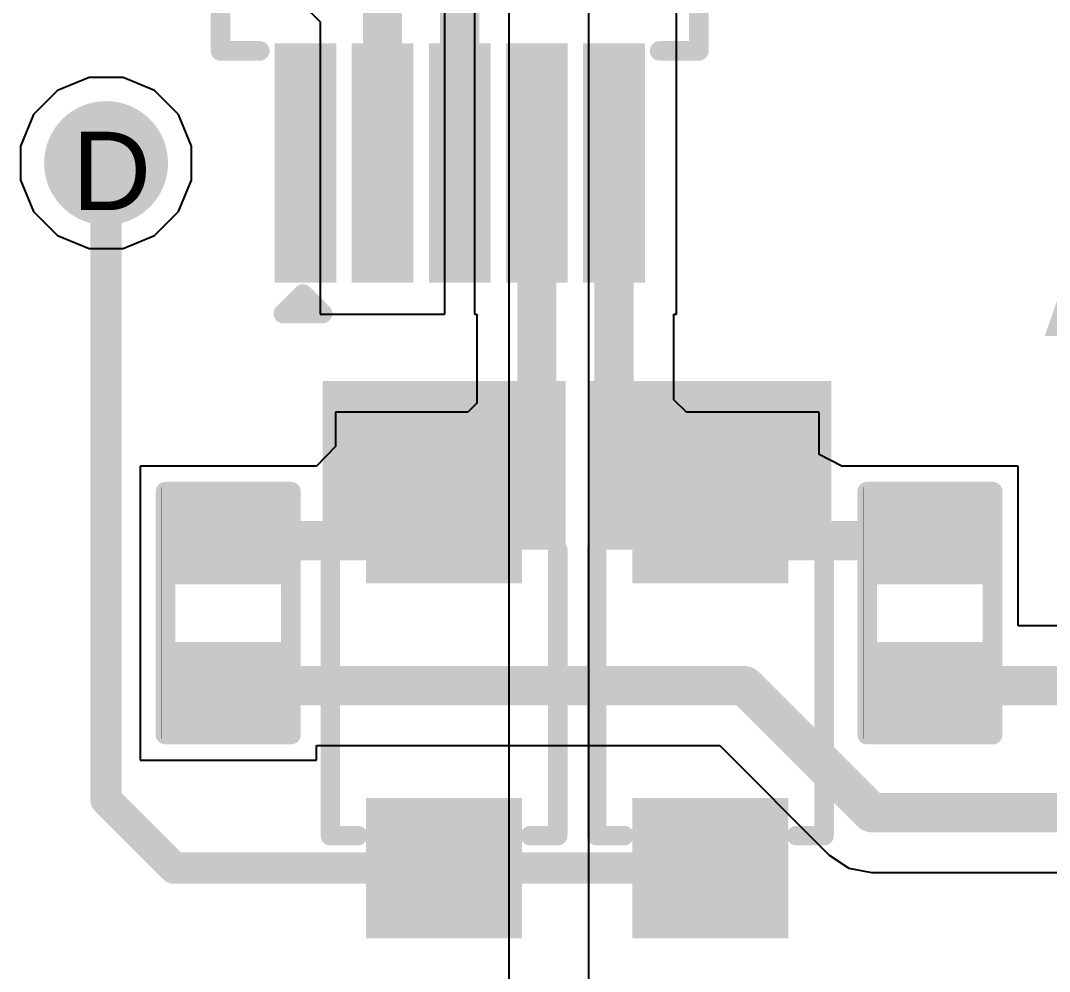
# Model space of a CAD drawing. Header units: inches. Extents: x 0 to 5032, y 0 to 5323.
# Drawn here: x 186.56 to 193.23, y 102.32 to 108.49 of the extents above; entities that cross this region are included whole.
import ezdxf

# ---------------------------------------------------------------- set-up
doc = ezdxf.new("R2010")
doc.units = ezdxf.units.IN
for name, color, linetype in [('Bottom Layer', 5, 'Continuous'), ('Bottom Solder', 6, 'Continuous'), ('Drill Drawing', 1, 'Continuous'), ('Layer 1', 16, 'Continuous'), ('Layer 2', 76, 'Continuous'), ('Top Layer', 1, 'Continuous'), ('Top Overlay', 2, 'Continuous'), ('Top Paste', 8, 'Continuous'), ('Top Solder', 216, 'Continuous'), ('Via Holes', 16, 'Continuous')]:
    doc.layers.add(name, color=color, linetype=linetype)
doc.styles.add('Arial', font='', dxfattribs={"height": 0.2})
doc.styles.add('Arial_Bold', font='', dxfattribs={"height": 0.2})
doc.styles.get('Arial').set_extended_font_data('Arial')
doc.styles.get('Arial_Bold').set_extended_font_data('Arial', bold=True)

# ---------------------------------------------------------------- blocks, each defined once
blk = doc.blocks.new('VSSOP_10_366')
at = {"layer": 'Top Layer'}
for points in [[(-2.925, 1.15), (-1.475, 1.15), (-1.475, 0.85), (-2.925, 0.85)], [(1.475, 1.15), (2.925, 1.15), (2.925, 0.85), (1.475, 0.85)], [(-2.925, 0.65), (-1.475, 0.65), (-1.475, 0.35), (-2.925, 0.35)], [(1.475, 0.65), (2.925, 0.65), (2.925, 0.35), (1.475, 0.35)], [(-2.925, 0.15), (-1.475, 0.15), (-1.475, -0.15), (-2.925, -0.15)], [(1.475, 0.15), (2.925, 0.15), (2.925, -0.15), (1.475, -0.15)], [(-2.925, -0.35), (-1.475, -0.35), (-1.475, -0.65), (-2.925, -0.65)], [(1.475, -0.35), (2.925, -0.35), (2.925, -0.65), (1.475, -0.65)], [(-2.925, -0.85), (-1.475, -0.85), (-1.475, -1.15), (-2.925, -1.15)], [(1.475, -0.85), (2.925, -0.85), (2.925, -1.15), (1.475, -1.15)]]:
    blk.add_hatch(color=1, dxfattribs=at).paths.add_polyline_path(points)
at = {"layer": 'Top Paste'}
for points in [[(-2.925, 1.15), (-1.475, 1.15), (-1.475, 0.85), (-2.925, 0.85)], [(1.475, 1.15), (2.925, 1.15), (2.925, 0.85), (1.475, 0.85)], [(-2.925, 0.65), (-1.475, 0.65), (-1.475, 0.35), (-2.925, 0.35)], [(1.475, 0.65), (2.925, 0.65), (2.925, 0.35), (1.475, 0.35)], [(-2.925, 0.15), (-1.475, 0.15), (-1.475, -0.15), (-2.925, -0.15)], [(1.475, 0.15), (2.925, 0.15), (2.925, -0.15), (1.475, -0.15)], [(-2.925, -0.35), (-1.475, -0.35), (-1.475, -0.65), (-2.925, -0.65)], [(1.475, -0.35), (2.925, -0.35), (2.925, -0.65), (1.475, -0.65)], [(-2.925, -0.85), (-1.475, -0.85), (-1.475, -1.15), (-2.925, -1.15)], [(1.475, -0.85), (2.925, -0.85), (2.925, -1.15), (1.475, -1.15)]]:
    blk.add_hatch(color=8, dxfattribs=at).paths.add_polyline_path(points)
at = {"layer": 'Top Solder'}
for points in [[(-2.975, 1.2), (-1.425, 1.2), (-1.425, 0.8), (-2.975, 0.8)], [(1.425, 1.2), (2.975, 1.2), (2.975, 0.8), (1.425, 0.8)], [(-2.975, 0.7), (-1.425, 0.7), (-1.425, 0.3), (-2.975, 0.3)], [(1.425, 0.7), (2.975, 0.7), (2.975, 0.3), (1.425, 0.3)], [(-2.975, 0.2), (-1.425, 0.2), (-1.425, -0.2), (-2.975, -0.2)], [(1.425, 0.2), (2.975, 0.2), (2.975, -0.2), (1.425, -0.2)], [(-2.975, -0.3), (-1.425, -0.3), (-1.425, -0.7), (-2.975, -0.7)], [(1.425, -0.3), (2.975, -0.3), (2.975, -0.7), (1.425, -0.7)], [(-2.975, -0.8), (-1.425, -0.8), (-1.425, -1.2), (-2.975, -1.2)], [(1.425, -0.8), (2.975, -0.8), (2.975, -1.2), (1.425, -1.2)]]:
    blk.add_hatch(color=216, dxfattribs=at).paths.add_polyline_path(points)
at = {"layer": 'Top Overlay'}
for points in [[(-1.4732, 1.5494, 0.127, 0.127, 0), (1.4732, 1.5494, 0.127, 0.127, 0)], [(-1.4732, 1.5494, 0.127, 0.127, 0), (-1.4732, 1.2954, 0.127, 0.127, 0)], [(1.4732, 1.5494, 0.127, 0.127, 0), (1.4732, 1.2954, 0.127, 0.127, 0)], [(-3.175, 1.143, 0.127, 0.127, 0), (-3.048, 1.016, 0.127, 0.127, 0)], [(-3.175, 1.143, 0.127, 0.127, 0), (-3.175, 0.889, 0.127, 0.127, 0)], [(-3.048, 1.016, 0.127, 0.127, 0), (-3.175, 0.889, 0.127, 0.127, 0)], [(-1.4732, -1.2954, 0.127, 0.127, 0), (-1.4732, -1.5494, 0.127, 0.127, 0)], [(1.4732, -1.2954, 0.127, 0.127, 0), (1.4732, -1.5494, 0.127, 0.127, 0)], [(-1.4732, -1.5494, 0.127, 0.127, 0), (1.4732, -1.5494, 0.127, 0.127, 0)]]:
    blk.add_lwpolyline(points, format="xyseb", dxfattribs=at)
for points in [[(-1.505, 1.5494, 0.0635, 0.0635, 1), (-1.4414, 1.5494, 0.0635, 0.0635, 1)], [(-1.505, 1.5494, 0.0635, 0.0635, 1), (-1.4414, 1.5494, 0.0635, 0.0635, 1)], [(1.4414, 1.5494, 0.0635, 0.0635, 1), (1.505, 1.5494, 0.0635, 0.0635, 1)], [(1.4414, 1.5494, 0.0635, 0.0635, 1), (1.505, 1.5494, 0.0635, 0.0635, 1)], [(-1.505, 1.2954, 0.0635, 0.0635, 1), (-1.4414, 1.2954, 0.0635, 0.0635, 1)], [(1.4414, 1.2954, 0.0635, 0.0635, 1), (1.505, 1.2954, 0.0635, 0.0635, 1)], [(-3.2067, 1.143, 0.0635, 0.0635, 1), (-3.1433, 1.143, 0.0635, 0.0635, 1)], [(-3.2067, 1.143, 0.0635, 0.0635, 1), (-3.1433, 1.143, 0.0635, 0.0635, 1)], [(-3.0798, 1.016, 0.0635, 0.0635, 1), (-3.0162, 1.016, 0.0635, 0.0635, 1)], [(-3.0798, 1.016, 0.0635, 0.0635, 1), (-3.0162, 1.016, 0.0635, 0.0635, 1)], [(-3.2067, 0.889, 0.0635, 0.0635, 1), (-3.1433, 0.889, 0.0635, 0.0635, 1)], [(-3.2067, 0.889, 0.0635, 0.0635, 1), (-3.1433, 0.889, 0.0635, 0.0635, 1)], [(-1.505, -1.2954, 0.0635, 0.0635, 1), (-1.4414, -1.2954, 0.0635, 0.0635, 1)], [(1.4414, -1.2954, 0.0635, 0.0635, 1), (1.505, -1.2954, 0.0635, 0.0635, 1)], [(-1.505, -1.5494, 0.0635, 0.0635, 1), (-1.4414, -1.5494, 0.0635, 0.0635, 1)], [(-1.505, -1.5494, 0.0635, 0.0635, 1), (-1.4414, -1.5494, 0.0635, 0.0635, 1)], [(1.4414, -1.5494, 0.0635, 0.0635, 1), (1.505, -1.5494, 0.0635, 0.0635, 1)], [(1.4414, -1.5494, 0.0635, 0.0635, 1), (1.505, -1.5494, 0.0635, 0.0635, 1)]]:
    blk.add_lwpolyline(points, format="xyseb", close=True, dxfattribs=at)
blk = doc.blocks.new('R___0402_406')
at = {"layer": 'Top Layer'}
for points in [[(-0.6985, -0.3175), (-0.6985, 0.3175), (-0.2413, 0.3175), (-0.2413, -0.3175)], [(0.2413, -0.3175), (0.2413, 0.3175), (0.6985, 0.3175), (0.6985, -0.3175)]]:
    blk.add_hatch(color=1, dxfattribs=at).paths.add_polyline_path(points)
at = {"layer": 'Top Paste'}
for points in [[(-0.6985, -0.3175), (-0.6985, 0.3175), (-0.2413, 0.3175), (-0.2413, -0.3175)], [(0.2413, -0.3175), (0.2413, 0.3175), (0.6985, 0.3175), (0.6985, -0.3175)]]:
    blk.add_hatch(color=8, dxfattribs=at).paths.add_polyline_path(points)
at = {"layer": 'Top Solder'}
for points in [[(-0.7535, -0.3725), (-0.7535, 0.3725), (-0.1863, 0.3725), (-0.1863, -0.3725)], [(0.1863, -0.3725), (0.1863, 0.3725), (0.7535, 0.3725), (0.7535, -0.3725)]]:
    blk.add_hatch(color=216, dxfattribs=at).paths.add_polyline_path(points)
at = {"layer": 'Top Overlay'}
for points in [[(-0.7874, -0.4064, 0.127, 0.127, 0), (-0.7874, 0.4064, 0.127, 0.127, 0)], [(0.7874, 0.4064, 0.127, 0.127, 0), (-0.7874, 0.4064, 0.127, 0.127, 0)], [(0.7874, -0.4064, 0.127, 0.127, 0), (0.7874, 0.4064, 0.127, 0.127, 0)], [(0.7874, -0.4064, 0.127, 0.127, 0), (-0.7874, -0.4064, 0.127, 0.127, 0)], [(0.8128, -0.4318, 0.00323, 0.00323, 0), (-0.8128, -0.4318, 0.00323, 0.00323, 0)]]:
    blk.add_lwpolyline(points, format="xyseb", dxfattribs=at)
for points in [[(-0.8191, 0.4064, 0.0635, 0.0635, 1), (-0.7556, 0.4064, 0.0635, 0.0635, 1)], [(-0.8191, 0.4064, 0.0635, 0.0635, 1), (-0.7556, 0.4064, 0.0635, 0.0635, 1)], [(0.7556, 0.4064, 0.0635, 0.0635, 1), (0.8191, 0.4064, 0.0635, 0.0635, 1)], [(0.7556, 0.4064, 0.0635, 0.0635, 1), (0.8191, 0.4064, 0.0635, 0.0635, 1)], [(-0.8191, -0.4064, 0.0635, 0.0635, 1), (-0.7556, -0.4064, 0.0635, 0.0635, 1)], [(-0.8191, -0.4064, 0.0635, 0.0635, 1), (-0.7556, -0.4064, 0.0635, 0.0635, 1)], [(0.7556, -0.4064, 0.0635, 0.0635, 1), (0.8191, -0.4064, 0.0635, 0.0635, 1)], [(0.7556, -0.4064, 0.0635, 0.0635, 1), (0.8191, -0.4064, 0.0635, 0.0635, 1)], [(-0.8136, -0.4318, 0.00161, 0.00161, 1), (-0.812, -0.4318, 0.00161, 0.00161, 1)], [(0.812, -0.4318, 0.00161, 0.00161, 1), (0.8136, -0.4318, 0.00161, 0.00161, 1)]]:
    blk.add_lwpolyline(points, format="xyseb", close=True, dxfattribs=at)
blk = doc.blocks.new('R___0402_407')
at = {"layer": 'Top Layer'}
for points in [[(-0.6985, -0.3175), (-0.6985, 0.3175), (-0.2413, 0.3175), (-0.2413, -0.3175)], [(0.2413, -0.3175), (0.2413, 0.3175), (0.6985, 0.3175), (0.6985, -0.3175)]]:
    blk.add_hatch(color=1, dxfattribs=at).paths.add_polyline_path(points)
at = {"layer": 'Top Paste'}
for points in [[(-0.6985, -0.3175), (-0.6985, 0.3175), (-0.2413, 0.3175), (-0.2413, -0.3175)], [(0.2413, -0.3175), (0.2413, 0.3175), (0.6985, 0.3175), (0.6985, -0.3175)]]:
    blk.add_hatch(color=8, dxfattribs=at).paths.add_polyline_path(points)
at = {"layer": 'Top Solder'}
for points in [[(-0.7535, -0.3725), (-0.7535, 0.3725), (-0.1863, 0.3725), (-0.1863, -0.3725)], [(0.1863, -0.3725), (0.1863, 0.3725), (0.7535, 0.3725), (0.7535, -0.3725)]]:
    blk.add_hatch(color=216, dxfattribs=at).paths.add_polyline_path(points)
at = {"layer": 'Top Overlay'}
for points in [[(-0.7874, -0.4064, 0.127, 0.127, 0), (-0.7874, 0.4064, 0.127, 0.127, 0)], [(0.7874, 0.4064, 0.127, 0.127, 0), (-0.7874, 0.4064, 0.127, 0.127, 0)], [(0.7874, -0.4064, 0.127, 0.127, 0), (0.7874, 0.4064, 0.127, 0.127, 0)], [(0.7874, -0.4064, 0.127, 0.127, 0), (-0.7874, -0.4064, 0.127, 0.127, 0)], [(0.8128, -0.4318, 0.00323, 0.00323, 0), (-0.8128, -0.4318, 0.00323, 0.00323, 0)]]:
    blk.add_lwpolyline(points, format="xyseb", dxfattribs=at)
for points in [[(-0.8191, 0.4064, 0.0635, 0.0635, 1), (-0.7556, 0.4064, 0.0635, 0.0635, 1)], [(-0.8191, 0.4064, 0.0635, 0.0635, 1), (-0.7556, 0.4064, 0.0635, 0.0635, 1)], [(0.7556, 0.4064, 0.0635, 0.0635, 1), (0.8191, 0.4064, 0.0635, 0.0635, 1)], [(0.7556, 0.4064, 0.0635, 0.0635, 1), (0.8191, 0.4064, 0.0635, 0.0635, 1)], [(-0.8191, -0.4064, 0.0635, 0.0635, 1), (-0.7556, -0.4064, 0.0635, 0.0635, 1)], [(-0.8191, -0.4064, 0.0635, 0.0635, 1), (-0.7556, -0.4064, 0.0635, 0.0635, 1)], [(0.7556, -0.4064, 0.0635, 0.0635, 1), (0.8191, -0.4064, 0.0635, 0.0635, 1)], [(0.7556, -0.4064, 0.0635, 0.0635, 1), (0.8191, -0.4064, 0.0635, 0.0635, 1)], [(-0.8136, -0.4318, 0.00161, 0.00161, 1), (-0.812, -0.4318, 0.00161, 0.00161, 1)], [(0.812, -0.4318, 0.00161, 0.00161, 1), (0.8136, -0.4318, 0.00161, 0.00161, 1)]]:
    blk.add_lwpolyline(points, format="xyseb", close=True, dxfattribs=at)
blk = doc.blocks.new('SOD_323_452')
at = {"layer": 'Top Layer'}
for points in [[(-0.75, -0.45), (-1.55, -0.45), (-1.55, 0.45), (-0.75, 0.45)], [(1.55, -0.45), (0.75, -0.45), (0.75, 0.45), (1.55, 0.45)]]:
    blk.add_hatch(color=1, dxfattribs=at).paths.add_polyline_path(points)
at = {"layer": 'Top Overlay'}
for points in [[(-2.0066, 0.4799), (-0.9144, 0.4799), (-0.9144, 0.7847), (-2.0066, 0.7847)], [(-2.0066, -0.5107), (-1.5748, -0.5107), (-1.5748, 0.5053), (-2.0066, 0.5053)], [(-2.0066, -0.7901), (-0.9144, -0.7901), (-0.9144, -0.4853), (-2.0066, -0.4853)]]:
    blk.add_hatch(color=2, dxfattribs=at).paths.add_polyline_path(points)
at = {"layer": 'Top Paste'}
for points in [[(-0.75, -0.45), (-1.55, -0.45), (-1.55, 0.45), (-0.75, 0.45)], [(1.55, -0.45), (0.75, -0.45), (0.75, 0.45), (1.55, 0.45)]]:
    blk.add_hatch(color=8, dxfattribs=at).paths.add_polyline_path(points)
at = {"layer": 'Top Solder'}
for points in [[(-0.695, -0.505), (-1.605, -0.505), (-1.605, 0.505), (-0.695, 0.505)], [(1.605, -0.505), (0.695, -0.505), (0.695, 0.505), (1.605, 0.505)]]:
    blk.add_hatch(color=216, dxfattribs=at).paths.add_polyline_path(points)
at = {"layer": 'Top Overlay'}
for points in [[(0.9398, 0.7366, 0.127, 0.127, 0), (-0.9144, 0.7366, 0.127, 0.127, 0)], [(0.9398, 0.5588, 0.127, 0.127, 0), (0.9398, 0.7366, 0.127, 0.127, 0)], [(0.9398, -0.7366, 0.127, 0.127, 0), (0.9398, -0.5588, 0.127, 0.127, 0)], [(0.9398, -0.7366, 0.127, 0.127, 0), (-0.9144, -0.7366, 0.127, 0.127, 0)]]:
    blk.add_lwpolyline(points, format="xyseb", dxfattribs=at)
for points in [[(-0.9461, 0.7366, 0.0635, 0.0635, 1), (-0.8827, 0.7366, 0.0635, 0.0635, 1)], [(0.908, 0.7366, 0.0635, 0.0635, 1), (0.9715, 0.7366, 0.0635, 0.0635, 1)], [(0.908, 0.7366, 0.0635, 0.0635, 1), (0.9715, 0.7366, 0.0635, 0.0635, 1)], [(0.908, 0.5588, 0.0635, 0.0635, 1), (0.9715, 0.5588, 0.0635, 0.0635, 1)], [(0.908, -0.5588, 0.0635, 0.0635, 1), (0.9715, -0.5588, 0.0635, 0.0635, 1)], [(-0.9461, -0.7366, 0.0635, 0.0635, 1), (-0.8827, -0.7366, 0.0635, 0.0635, 1)], [(0.908, -0.7366, 0.0635, 0.0635, 1), (0.9715, -0.7366, 0.0635, 0.0635, 1)], [(0.908, -0.7366, 0.0635, 0.0635, 1), (0.9715, -0.7366, 0.0635, 0.0635, 1)]]:
    blk.add_lwpolyline(points, format="xyseb", close=True, dxfattribs=at)
blk = doc.blocks.new('SOD_323_453')
at = {"layer": 'Top Layer'}
for points in [[(-0.75, -0.45), (-1.55, -0.45), (-1.55, 0.45), (-0.75, 0.45)], [(1.55, -0.45), (0.75, -0.45), (0.75, 0.45), (1.55, 0.45)]]:
    blk.add_hatch(color=1, dxfattribs=at).paths.add_polyline_path(points)
at = {"layer": 'Top Overlay'}
for points in [[(-2.0067, 0.4831), (-0.9145, 0.4831), (-0.9145, 0.7879), (-2.0067, 0.7879)], [(-2.0067, -0.5075), (-1.5749, -0.5075), (-1.5749, 0.5085), (-2.0067, 0.5085)], [(-2.0067, -0.7869), (-0.9145, -0.7869), (-0.9145, -0.4821), (-2.0067, -0.4821)]]:
    blk.add_hatch(color=2, dxfattribs=at).paths.add_polyline_path(points)
at = {"layer": 'Top Paste'}
for points in [[(-0.75, -0.45), (-1.55, -0.45), (-1.55, 0.45), (-0.75, 0.45)], [(1.55, -0.45), (0.75, -0.45), (0.75, 0.45), (1.55, 0.45)]]:
    blk.add_hatch(color=8, dxfattribs=at).paths.add_polyline_path(points)
at = {"layer": 'Top Solder'}
for points in [[(-0.695, -0.505), (-1.605, -0.505), (-1.605, 0.505), (-0.695, 0.505)], [(1.605, -0.505), (0.695, -0.505), (0.695, 0.505), (1.605, 0.505)]]:
    blk.add_hatch(color=216, dxfattribs=at).paths.add_polyline_path(points)
at = {"layer": 'Top Overlay'}
for points in [[(0.9398, 0.7366, 0.127, 0.127, 0), (-0.9144, 0.7366, 0.127, 0.127, 0)], [(0.9398, 0.5588, 0.127, 0.127, 0), (0.9398, 0.7366, 0.127, 0.127, 0)], [(0.9398, -0.7366, 0.127, 0.127, 0), (0.9398, -0.5588, 0.127, 0.127, 0)], [(0.9398, -0.7366, 0.127, 0.127, 0), (-0.9144, -0.7366, 0.127, 0.127, 0)]]:
    blk.add_lwpolyline(points, format="xyseb", dxfattribs=at)
for points in [[(-0.9461, 0.7366, 0.0635, 0.0635, 1), (-0.8827, 0.7366, 0.0635, 0.0635, 1)], [(0.908, 0.7366, 0.0635, 0.0635, 1), (0.9715, 0.7366, 0.0635, 0.0635, 1)], [(0.908, 0.7366, 0.0635, 0.0635, 1), (0.9715, 0.7366, 0.0635, 0.0635, 1)], [(0.908, 0.5588, 0.0635, 0.0635, 1), (0.9715, 0.5588, 0.0635, 0.0635, 1)], [(0.908, -0.5588, 0.0635, 0.0635, 1), (0.9715, -0.5588, 0.0635, 0.0635, 1)], [(-0.9461, -0.7366, 0.0635, 0.0635, 1), (-0.8827, -0.7366, 0.0635, 0.0635, 1)], [(0.908, -0.7366, 0.0635, 0.0635, 1), (0.9715, -0.7366, 0.0635, 0.0635, 1)], [(0.908, -0.7366, 0.0635, 0.0635, 1), (0.9715, -0.7366, 0.0635, 0.0635, 1)]]:
    blk.add_lwpolyline(points, format="xyseb", close=True, dxfattribs=at)

msp = doc.modelspace()

# ---------------------------------------------------------------- hatches: boundary and pattern name
at = {"layer": 'Bottom Layer'}
h = msp.add_hatch(color=5, dxfattribs=at)
edge = h.paths.add_edge_path()
edge.add_arc((187.1189, 107.5618), 0.3, 0, 360)
at = {"layer": 'Bottom Solder'}
h = msp.add_hatch(color=6, dxfattribs=at)
edge = h.paths.add_edge_path()
edge.add_arc((187.1189, 107.5618), 0.4016, 0, 360)
at = {"layer": 'Layer 1'}
h = msp.add_hatch(color=16, dxfattribs=at)
edge = h.paths.add_edge_path()
edge.add_arc((187.1189, 107.5618), 0.3, 0, 360)
at = {"layer": 'Layer 2'}
h = msp.add_hatch(color=76, dxfattribs=at)
edge = h.paths.add_edge_path()
edge.add_arc((187.1189, 107.5618), 0.3, 0, 360)
at = {"layer": 'Top Layer'}
h = msp.add_hatch(color=1, dxfattribs=at)
edge = h.paths.add_edge_path()
edge.add_arc((187.1189, 107.5618), 0.3, 0, 360)
at = {"layer": 'Top Solder'}
h = msp.add_hatch(color=216, dxfattribs=at)
edge = h.paths.add_edge_path()
edge.add_arc((187.1189, 107.5618), 0.4016, 0, 360)
at = {"layer": 'Via Holes'}
h = msp.add_hatch(color=7, dxfattribs=at)
edge = h.paths.add_edge_path()
edge.add_arc((187.1189, 107.5618), 0.15, 0, 360)

# ---------------------------------------------------------------- linework, layer by layer
at = {"layer": 'Layer 1'}
for p, q in [((190.246, 56.9894), (190.246, 119.713)), ((189.728, 119.1951), (189.728, 56.9894))]:
    msp.add_line(p, q, dxfattribs=at)
at = {"layer": 'Layer 2'}
for p, q in [((187.0087, 108.1158), (186.805, 108.0315)), ((187.2291, 108.1158), (187.0087, 108.1158)), ((187.4327, 108.0315), (187.2291, 108.1158)), ((186.805, 108.0315), (186.6492, 107.8756)), ((187.5885, 107.8756), (187.4327, 108.0315)), ((186.6492, 107.8756), (186.5649, 107.672)), ((187.6729, 107.672), (187.5885, 107.8756)), ((186.5649, 107.672), (186.5649, 107.4516)), ((187.6729, 107.4516), (187.6729, 107.672)), ((186.5649, 107.4516), (186.6492, 107.248)), ((187.5885, 107.248), (187.6729, 107.4516)), ((186.6492, 107.248), (186.805, 107.0922)), ((187.4327, 107.0922), (187.5885, 107.248)), ((186.805, 107.0922), (187.0087, 107.0078)), ((187.2291, 107.0078), (187.4327, 107.0922)), ((187.0087, 107.0078), (187.2291, 107.0078))]:
    msp.add_line(p, q, dxfattribs=at)
at = {"layer": 'Top Layer'}
for p, q in [((188.0789, 108.9035), (188.5063, 108.4761)), ((189.3143, 106.5828), (189.3143, 108.5408)), ((189.5063, 108.5408), (189.5063, 106.5828)), ((190.8143, 106.5828), (190.8143, 108.5408)), ((188.5063, 108.4761), (188.5063, 106.5828)), ((188.5063, 106.5828), (189.3143, 106.5828)), ((189.5063, 106.5828), (189.5219, 106.5828)), ((189.5219, 106.5828), (189.5219, 106.0057)), ((190.7988, 106.0283), (190.7988, 106.5828)), ((190.7988, 106.5828), (190.8143, 106.5828)), ((189.5219, 106.0057), (189.4633, 105.9472)), ((190.8799, 105.9472), (190.7988, 106.0283)), ((189.4633, 105.9472), (188.6047, 105.9472)), ((188.6047, 105.9472), (188.6047, 105.7249)), ((191.7385, 105.9472), (190.8799, 105.9472)), ((191.7385, 105.6726), (191.7385, 105.9472)), ((188.6047, 105.7249), (188.4818, 105.598)), ((191.8854, 105.598), (191.7385, 105.6726)), ((188.4818, 105.598), (187.3388, 105.598)), ((187.3388, 105.598), (187.3388, 104.6328)), ((193.0284, 105.598), (191.8854, 105.598)), ((193.0284, 104.5641), (193.0284, 105.598)), ((187.3388, 104.6328), (187.3388, 103.693)), ((193.9661, 104.5641), (193.0284, 104.5641)), ((188.4818, 103.693), (188.4818, 103.7872)), ((188.4818, 103.7872), (191.0958, 103.7872)), ((191.0958, 103.7872), (191.805, 103.0779)), ((187.3388, 103.693), (188.4818, 103.693)), ((191.805, 103.0779), (191.931, 102.9937)), ((191.931, 102.9937), (192.0797, 102.9641)), ((192.0797, 102.9641), (194.3988, 102.9641))]:
    msp.add_line(p, q, dxfattribs=at)
for points in [[(189.4103, 107.5618, 0.254, 0.254, 0), (189.4103, 108.9419, 0.254, 0.254, 0)], [(188.9103, 107.5618, 0.254, 0.254, 0), (188.9103, 108.6215, 0.254, 0.254, 0)], [(189.9103, 105.8448, 0.254, 0.254, 0), (189.9103, 107.5618, 0.254, 0.254, 0)], [(190.4103, 105.8674, 0.254, 0.254, 0), (190.4103, 107.5618, 0.254, 0.254, 0)], [(187.1189, 103.4352, 0.2032, 0.2032, 0), (187.1189, 107.5618, 0.2032, 0.2032, 0)], [(189.3337, 105.2682, 0.254, 0.254, 0), (189.9103, 105.8448, 0.254, 0.254, 0)], [(190.4103, 105.8674, 0.254, 0.254, 0), (190.9845, 105.2932, 0.254, 0.254, 0)], [(189.1309, 105.1154, 0.254, 0.254, 0), (189.3087, 105.2932, 0.254, 0.254, 0)], [(190.9845, 105.2932, 0.254, 0.254, 0), (191.0345, 105.2932, 0.254, 0.254, 0)], [(191.0345, 105.2932, 0.254, 0.254, 0), (191.2123, 105.1154, 0.254, 0.254, 0)], [(187.9103, 105.1154, 0.254, 0.254, 0), (189.1309, 105.1154, 0.254, 0.254, 0)], [(191.2123, 105.1154, 0.254, 0.254, 0), (192.4569, 105.1154, 0.254, 0.254, 0)], [(187.9103, 104.1756, 0.254, 0.254, 0), (191.2567, 104.1756, 0.254, 0.254, 0)], [(191.2567, 104.1756, 0.254, 0.254, 0), (192.0797, 103.3526, 0.254, 0.254, 0)], [(192.4569, 104.1756, 0.254, 0.254, 0), (194.127, 104.1756, 0.254, 0.254, 0)], [(187.1189, 103.4352, 0.2032, 0.2032, 0), (187.5609, 102.9932, 0.2032, 0.2032, 0)], [(192.0797, 103.3526, 0.254, 0.254, 0), (194.3988, 103.3526, 0.254, 0.254, 0)], [(187.5609, 102.9932, 0.2032, 0.2032, 0), (191.0345, 102.9932, 0.2032, 0.2032, 0)]]:
    msp.add_lwpolyline(points, format="xyseb", dxfattribs=at)
for points in [[(188.8468, 107.5618, 0.127, 0.127, 1), (188.9738, 107.5618, 0.127, 0.127, 1)], [(189.3468, 107.5618, 0.127, 0.127, 1), (189.4738, 107.5618, 0.127, 0.127, 1)], [(189.8468, 107.5618, 0.127, 0.127, 1), (189.9738, 107.5618, 0.127, 0.127, 1)], [(190.3468, 107.5618, 0.127, 0.127, 1), (190.4738, 107.5618, 0.127, 0.127, 1)], [(187.0681, 107.5618, 0.1016, 0.1016, 1), (187.1697, 107.5618, 0.1016, 0.1016, 1)], [(189.8468, 105.8448, 0.127, 0.127, 1), (189.9738, 105.8448, 0.127, 0.127, 1)], [(189.8468, 105.8448, 0.127, 0.127, 1), (189.9738, 105.8448, 0.127, 0.127, 1)], [(190.3468, 105.8674, 0.127, 0.127, 1), (190.4738, 105.8674, 0.127, 0.127, 1)], [(190.3468, 105.8674, 0.127, 0.127, 1), (190.4738, 105.8674, 0.127, 0.127, 1)], [(189.2452, 105.2932, 0.127, 0.127, 1), (189.3722, 105.2932, 0.127, 0.127, 1)], [(190.921, 105.2932, 0.127, 0.127, 1), (191.048, 105.2932, 0.127, 0.127, 1)], [(190.921, 105.2932, 0.127, 0.127, 1), (191.048, 105.2932, 0.127, 0.127, 1)], [(190.971, 105.2932, 0.127, 0.127, 1), (191.098, 105.2932, 0.127, 0.127, 1)], [(190.971, 105.2932, 0.127, 0.127, 1), (191.098, 105.2932, 0.127, 0.127, 1)], [(189.2702, 105.2682, 0.127, 0.127, 1), (189.3972, 105.2682, 0.127, 0.127, 1)], [(187.8468, 105.1154, 0.127, 0.127, 1), (187.9738, 105.1154, 0.127, 0.127, 1)], [(189.0674, 105.1154, 0.127, 0.127, 1), (189.1944, 105.1154, 0.127, 0.127, 1)], [(189.0674, 105.1154, 0.127, 0.127, 1), (189.1944, 105.1154, 0.127, 0.127, 1)], [(191.1488, 105.1154, 0.127, 0.127, 1), (191.2758, 105.1154, 0.127, 0.127, 1)], [(191.1488, 105.1154, 0.127, 0.127, 1), (191.2758, 105.1154, 0.127, 0.127, 1)], [(192.3934, 105.1154, 0.127, 0.127, 1), (192.5204, 105.1154, 0.127, 0.127, 1)], [(187.8468, 104.1756, 0.127, 0.127, 1), (187.9738, 104.1756, 0.127, 0.127, 1)], [(191.1932, 104.1756, 0.127, 0.127, 1), (191.3202, 104.1756, 0.127, 0.127, 1)], [(191.1932, 104.1756, 0.127, 0.127, 1), (191.3202, 104.1756, 0.127, 0.127, 1)], [(192.3934, 104.1756, 0.127, 0.127, 1), (192.5204, 104.1756, 0.127, 0.127, 1)], [(187.0681, 103.4352, 0.1016, 0.1016, 1), (187.1697, 103.4352, 0.1016, 0.1016, 1)], [(187.0681, 103.4352, 0.1016, 0.1016, 1), (187.1697, 103.4352, 0.1016, 0.1016, 1)], [(192.0162, 103.3526, 0.127, 0.127, 1), (192.1432, 103.3526, 0.127, 0.127, 1)], [(192.0162, 103.3526, 0.127, 0.127, 1), (192.1432, 103.3526, 0.127, 0.127, 1)], [(187.5101, 102.9932, 0.1016, 0.1016, 1), (187.6117, 102.9932, 0.1016, 0.1016, 1)], [(187.5101, 102.9932, 0.1016, 0.1016, 1), (187.6117, 102.9932, 0.1016, 0.1016, 1)], [(190.9837, 102.9932, 0.1016, 0.1016, 1), (191.0853, 102.9932, 0.1016, 0.1016, 1)]]:
    msp.add_lwpolyline(points, format="xyseb", close=True, dxfattribs=at)

# ---------------------------------------------------------------- block references
for name, p, rotation in [('VSSOP_10_366', (189.4103, 109.7618), 90), ('SOD_323_453', (189.3087, 104.1432), 270), ('SOD_323_452', (191.0345, 104.1432), 270), ('R___0402_407', (187.9103, 104.6455), 270), ('R___0402_406', (192.4569, 104.6455), 270)]:
    msp.add_blockref(name, p, dxfattribs=dict(rotation=rotation))

# ---------------------------------------------------------------- texts
at = {"layer": 'Drill Drawing', "style": 'Arial'}
msp.add_text('D', height=0.508, dxfattribs=at).set_placement((186.8988, 107.2571))
at = {"layer": 'Top Overlay', "style": 'Arial_Bold'}
msp.add_text('A1', height=1.524, rotation=360, dxfattribs=at).set_placement((193.1476, 106.4407))

doc.saveas('drawing.dxf')
